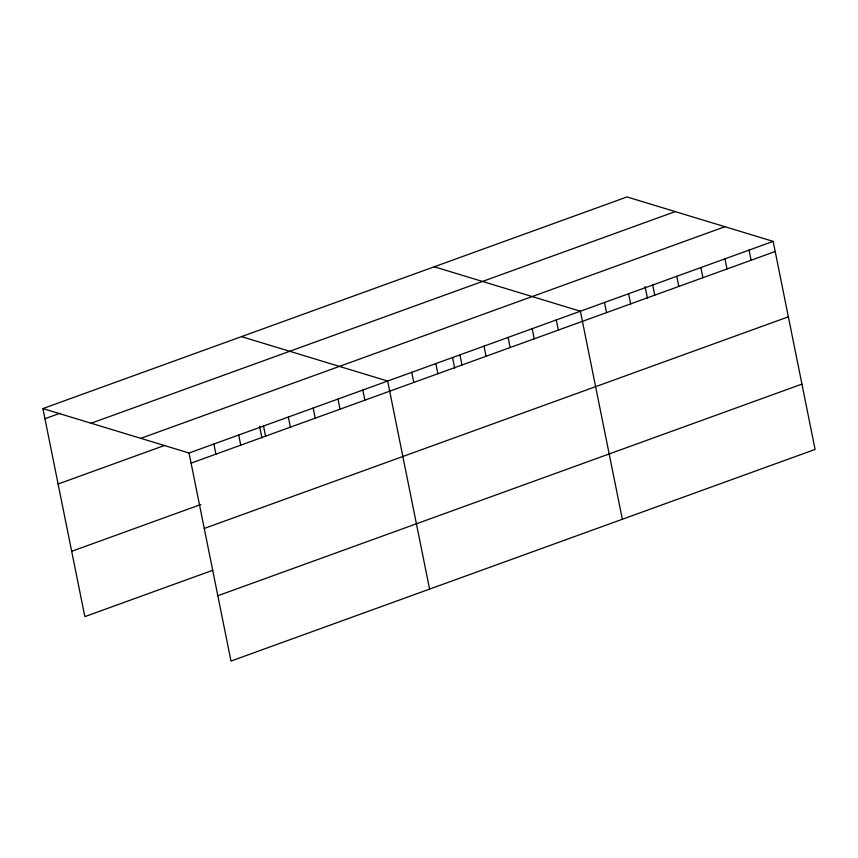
<?xml version="1.0" encoding="UTF-8"?>
<svg xmlns="http://www.w3.org/2000/svg" width="858" height="858" viewBox="0 0 858 858"><rect width="100%" height="100%" fill="white"/><g stroke="black" fill="none" stroke-linecap="round" stroke-linejoin="round"><path stroke-width="1.29" d="M42.9 408.58L627.005 196.943L773.155 241.377L815.1 449.42L230.995 661.057L189.05 453.013L42.9 408.58L84.845 616.623L212.698 570.302M44.948 418.715L59.835 413.32M91.13 423.241L675.235 211.604M140.819 438.352L724.924 226.716M58.108 484.019L164.854 445.345M189.05 453.013L773.155 241.377M191.087 463.148L775.192 251.512M71.675 551.308L200.772 504.536M204.258 528.453L788.363 316.827M217.825 595.742L801.93 384.116M434.255 266.784L580.394 311.218L622.35 519.262M241.495 336.626L387.644 381.059L429.59 589.103M749.055 250.107L751.104 260.242M724.967 258.837L727.005 268.972M700.868 267.567L702.916 277.702M676.769 276.297L678.817 286.433M652.681 285.028L654.718 295.163M645.087 286.626L647.436 298.273M628.582 293.758L630.63 303.893M604.493 302.488L606.531 312.623M556.306 319.948L558.344 330.083M532.207 328.678L534.255 338.813M508.118 337.409L510.156 347.544M484.019 346.139L486.068 356.274M459.92 354.869L461.969 365.004M452.595 357.754L454.676 368.114M435.832 363.599L437.87 373.734M411.733 372.329L413.781 382.464M362.816 390.047L364.864 400.182M337.998 399.045L340.036 409.18M313.17 408.043L315.208 418.178M288.342 417.031L290.39 427.166M263.524 426.029L265.562 436.164M259.577 426.297L261.926 437.945M238.696 435.027L240.744 445.163M213.867 444.015L215.916 454.15"/></g></svg>
